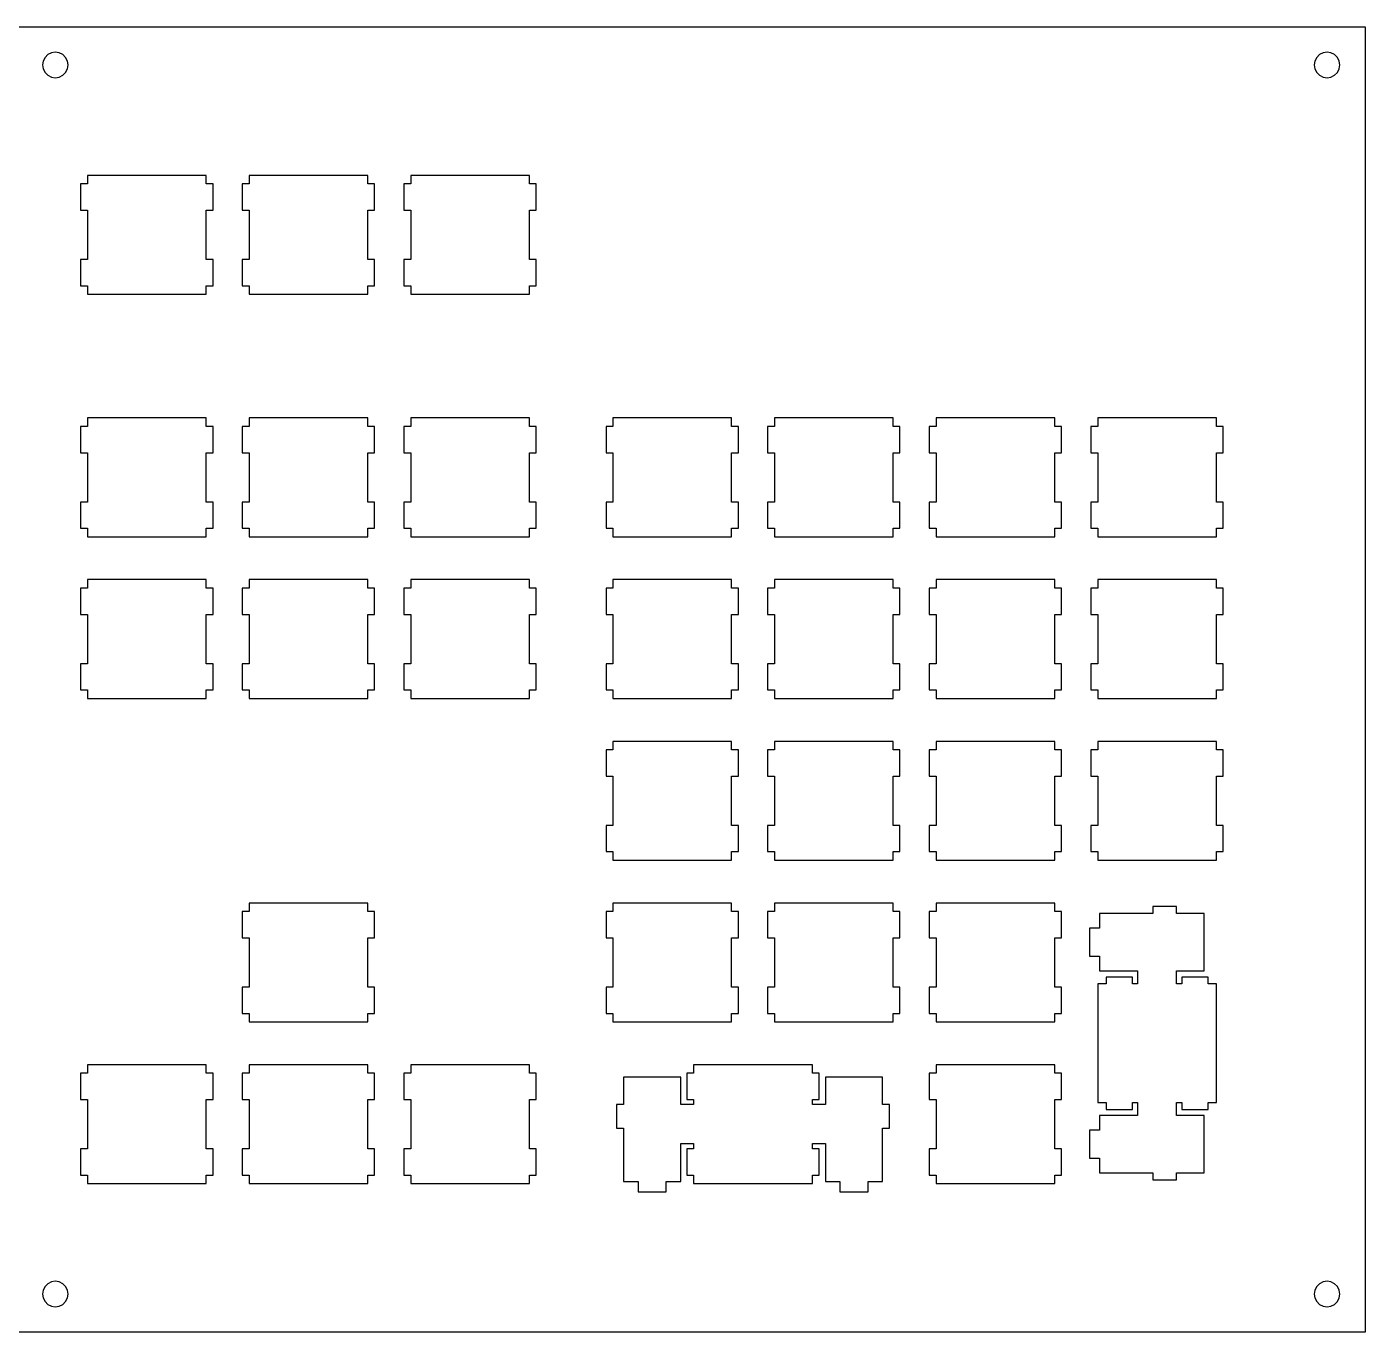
# Model space of a CAD drawing. Extents: x 0 to 459, y 0 to 154.
# Drawn here: x 301 to 458.7, y 0.1 to 153.9 of the extents above; entities that cross this region are included whole.
import ezdxf

# ---------------------------------------------------------------- set-up
doc = ezdxf.new("R2010")
doc.units = 0
doc.layers.get('0').update_dxf_attribs({"linetype": 'CONTINUOUS'})

msp = doc.modelspace()

# ---------------------------------------------------------------- linework, layer by layer
at = {"color": 0}
for p, q in [((0.09371, 153.906), (458.72, 153.906)), ((458.72, 153.906), (458.72, 0.07993)), ((302.918, 149.87), (302.843, 149.406)), ((303.131, 150.288), (302.918, 149.87)), ((303.462, 150.62), (303.131, 150.288)), ((303.881, 150.833), (303.462, 150.62)), ((304.344, 150.906), (303.881, 150.833)), ((304.808, 150.833), (304.344, 150.906)), ((305.226, 150.62), (304.808, 150.833)), ((305.558, 150.288), (305.226, 150.62)), ((305.77, 149.87), (305.558, 150.288)), ((305.843, 149.406), (305.77, 149.87)), ((452.794, 149.87), (452.72, 149.406)), ((453.005, 150.288), (452.794, 149.87)), ((453.337, 150.62), (453.005, 150.288)), ((453.757, 150.833), (453.337, 150.62)), ((454.219, 150.906), (453.757, 150.833)), ((454.681, 150.833), (454.219, 150.906)), ((455.101, 150.62), (454.681, 150.833)), ((455.433, 150.288), (455.101, 150.62)), ((455.644, 149.87), (455.433, 150.288)), ((455.718, 149.406), (455.644, 149.87)), ((302.843, 149.406), (302.918, 148.942)), ((302.918, 148.942), (303.131, 148.525)), ((303.131, 148.525), (303.462, 148.193)), ((305.226, 148.193), (305.558, 148.525)), ((305.558, 148.525), (305.77, 148.942)), ((305.77, 148.942), (305.843, 149.406)), ((452.72, 149.406), (452.794, 148.942)), ((452.794, 148.942), (453.005, 148.525)), ((453.005, 148.525), (453.337, 148.193)), ((455.101, 148.193), (455.433, 148.525)), ((455.433, 148.525), (455.644, 148.942)), ((455.644, 148.942), (455.718, 149.406)), ((303.462, 148.193), (303.881, 147.981)), ((303.881, 147.981), (304.344, 147.906)), ((304.344, 147.906), (304.808, 147.981)), ((304.808, 147.981), (305.226, 148.193)), ((453.337, 148.193), (453.757, 147.981)), ((453.757, 147.981), (454.219, 147.906)), ((454.219, 147.906), (454.681, 147.981)), ((454.681, 147.981), (455.101, 148.193)), ((308.131, 136.382), (308.131, 135.381)), ((322.13, 136.382), (308.131, 136.382)), ((322.13, 135.381), (322.13, 136.382)), ((327.181, 136.382), (327.181, 135.381)), ((341.18, 136.382), (327.181, 136.382)), ((341.18, 135.381), (341.18, 136.382)), ((346.231, 136.382), (346.231, 135.381)), ((360.232, 136.382), (346.231, 136.382)), ((360.232, 135.381), (360.232, 136.382)), ((308.131, 135.381), (307.33, 135.381)), ((307.33, 135.381), (307.33, 132.281)), ((322.931, 135.381), (322.13, 135.381)), ((322.931, 132.281), (322.931, 135.381)), ((327.181, 135.381), (326.38, 135.381)), ((326.38, 135.381), (326.38, 132.281)), ((341.981, 135.381), (341.18, 135.381)), ((341.981, 132.281), (341.981, 135.381)), ((346.231, 135.381), (345.43, 135.381)), ((345.43, 135.381), (345.43, 132.281)), ((361.029, 135.381), (360.232, 135.381)), ((361.029, 132.281), (361.029, 135.381)), ((307.33, 132.281), (308.131, 132.281)), ((308.131, 132.281), (308.131, 126.482)), ((322.13, 126.482), (322.13, 132.281)), ((322.13, 132.281), (322.931, 132.281)), ((326.38, 132.281), (327.181, 132.281)), ((327.181, 132.281), (327.181, 126.482)), ((341.18, 126.482), (341.18, 132.281)), ((341.18, 132.281), (341.981, 132.281)), ((345.43, 132.281), (346.231, 132.281)), ((346.231, 132.281), (346.231, 126.482)), ((360.232, 126.482), (360.232, 132.281)), ((360.232, 132.281), (361.029, 132.281)), ((308.131, 126.482), (307.33, 126.482)), ((307.33, 126.482), (307.33, 123.381)), ((322.931, 126.482), (322.13, 126.482)), ((322.931, 123.381), (322.931, 126.482)), ((327.181, 126.482), (326.38, 126.482)), ((326.38, 126.482), (326.38, 123.381)), ((341.981, 126.482), (341.18, 126.482)), ((341.981, 123.381), (341.981, 126.482)), ((346.231, 126.482), (345.43, 126.482)), ((345.43, 126.482), (345.43, 123.381)), ((361.029, 126.482), (360.232, 126.482)), ((361.029, 123.381), (361.029, 126.482)), ((307.33, 123.381), (308.131, 123.381)), ((308.131, 123.381), (308.131, 122.381)), ((322.13, 122.381), (322.13, 123.381)), ((322.13, 123.381), (322.931, 123.381)), ((326.38, 123.381), (327.181, 123.381)), ((327.181, 123.381), (327.181, 122.381)), ((341.18, 122.381), (341.18, 123.381)), ((341.18, 123.381), (341.981, 123.381)), ((345.43, 123.381), (346.231, 123.381)), ((346.231, 123.381), (346.231, 122.381)), ((360.232, 122.381), (360.232, 123.381)), ((360.232, 123.381), (361.029, 123.381)), ((308.131, 122.381), (322.13, 122.381)), ((327.181, 122.381), (341.18, 122.381)), ((346.231, 122.381), (360.232, 122.381)), ((308.131, 107.807), (308.131, 106.806)), ((322.13, 107.807), (308.131, 107.807)), ((322.13, 106.806), (322.13, 107.807)), ((327.181, 107.807), (327.181, 106.806)), ((341.18, 107.807), (327.181, 107.807)), ((341.18, 106.806), (341.18, 107.807)), ((346.231, 107.807), (346.231, 106.806)), ((360.232, 107.807), (346.231, 107.807)), ((360.232, 106.806), (360.232, 107.807)), ((370.043, 107.807), (370.043, 106.806)), ((384.044, 107.807), (370.043, 107.807)), ((384.044, 106.806), (384.044, 107.807)), ((389.093, 107.807), (389.093, 106.806)), ((403.094, 107.807), (389.093, 107.807)), ((403.094, 106.806), (403.094, 107.807)), ((408.143, 107.807), (408.143, 106.806)), ((422.144, 107.807), (408.143, 107.807)), ((422.144, 106.806), (422.144, 107.807)), ((427.193, 107.807), (427.193, 106.806)), ((441.194, 107.807), (427.193, 107.807)), ((441.194, 106.806), (441.194, 107.807)), ((308.131, 106.806), (307.33, 106.806)), ((307.33, 106.806), (307.33, 103.706)), ((322.931, 106.806), (322.13, 106.806)), ((322.931, 103.706), (322.931, 106.806)), ((327.181, 106.806), (326.38, 106.806)), ((326.38, 106.806), (326.38, 103.706)), ((341.981, 106.806), (341.18, 106.806)), ((341.981, 103.706), (341.981, 106.806)), ((346.231, 106.806), (345.43, 106.806)), ((345.43, 106.806), (345.43, 103.706)), ((361.029, 106.806), (360.232, 106.806)), ((361.029, 103.706), (361.029, 106.806)), ((370.043, 106.806), (369.245, 106.806)), ((369.245, 106.806), (369.245, 103.706)), ((384.842, 106.806), (384.044, 106.806)), ((384.842, 103.706), (384.842, 106.806)), ((389.093, 106.806), (388.295, 106.806)), ((388.295, 106.806), (388.295, 103.706)), ((403.892, 106.806), (403.094, 106.806)), ((403.892, 103.706), (403.892, 106.806)), ((408.143, 106.806), (407.345, 106.806)), ((407.345, 106.806), (407.345, 103.706)), ((422.942, 106.806), (422.144, 106.806)), ((422.942, 103.706), (422.942, 106.806)), ((427.193, 106.806), (426.395, 106.806)), ((426.395, 106.806), (426.395, 103.706)), ((441.992, 106.806), (441.194, 106.806)), ((441.992, 103.706), (441.992, 106.806)), ((307.33, 103.706), (308.131, 103.706)), ((308.131, 103.706), (308.131, 97.9054)), ((322.13, 97.9054), (322.13, 103.706)), ((322.13, 103.706), (322.931, 103.706)), ((326.38, 103.706), (327.181, 103.706)), ((327.181, 103.706), (327.181, 97.9054)), ((341.18, 97.9054), (341.18, 103.706)), ((341.18, 103.706), (341.981, 103.706)), ((345.43, 103.706), (346.231, 103.706)), ((346.231, 103.706), (346.231, 97.9054)), ((360.232, 97.9054), (360.232, 103.706)), ((360.232, 103.706), (361.029, 103.706)), ((369.245, 103.706), (370.043, 103.706)), ((370.043, 103.706), (370.043, 97.9054)), ((384.044, 97.9054), (384.044, 103.706)), ((384.044, 103.706), (384.842, 103.706)), ((388.295, 103.706), (389.093, 103.706)), ((389.093, 103.706), (389.093, 97.9054)), ((403.094, 97.9054), (403.094, 103.706)), ((403.094, 103.706), (403.892, 103.706)), ((407.345, 103.706), (408.143, 103.706)), ((408.143, 103.706), (408.143, 97.9054)), ((422.144, 97.9054), (422.144, 103.706)), ((422.144, 103.706), (422.942, 103.706)), ((426.395, 103.706), (427.193, 103.706)), ((427.193, 103.706), (427.193, 97.9054)), ((441.194, 97.9054), (441.194, 103.706)), ((441.194, 103.706), (441.992, 103.706)), ((308.131, 97.9054), (307.33, 97.9054)), ((307.33, 97.9054), (307.33, 94.8076)), ((322.931, 97.9054), (322.13, 97.9054)), ((322.931, 94.8076), (322.931, 97.9054)), ((327.181, 97.9054), (326.38, 97.9054)), ((326.38, 97.9054), (326.38, 94.8076)), ((341.981, 97.9054), (341.18, 97.9054)), ((341.981, 94.8076), (341.981, 97.9054)), ((346.231, 97.9054), (345.43, 97.9054)), ((345.43, 97.9054), (345.43, 94.8076)), ((361.029, 97.9054), (360.232, 97.9054)), ((361.029, 94.8076), (361.029, 97.9054)), ((370.043, 97.9054), (369.245, 97.9054)), ((369.245, 97.9054), (369.245, 94.8076)), ((384.842, 97.9054), (384.044, 97.9054)), ((384.842, 94.8076), (384.842, 97.9054)), ((389.093, 97.9054), (388.295, 97.9054)), ((388.295, 97.9054), (388.295, 94.8076)), ((403.892, 97.9054), (403.094, 97.9054)), ((403.892, 94.8076), (403.892, 97.9054)), ((408.143, 97.9054), (407.345, 97.9054)), ((407.345, 97.9054), (407.345, 94.8076)), ((422.942, 97.9054), (422.144, 97.9054)), ((422.942, 94.8076), (422.942, 97.9054)), ((427.193, 97.9054), (426.395, 97.9054)), ((426.395, 97.9054), (426.395, 94.8076)), ((441.992, 97.9054), (441.194, 97.9054)), ((441.992, 94.8076), (441.992, 97.9054)), ((307.33, 94.8076), (308.131, 94.8076)), ((308.131, 94.8076), (308.131, 93.8071)), ((322.13, 93.8071), (322.13, 94.8076)), ((322.13, 94.8076), (322.931, 94.8076)), ((326.38, 94.8076), (327.181, 94.8076)), ((327.181, 94.8076), (327.181, 93.8071)), ((341.18, 93.8071), (341.18, 94.8076)), ((341.18, 94.8076), (341.981, 94.8076)), ((345.43, 94.8076), (346.231, 94.8076)), ((346.231, 94.8076), (346.231, 93.8071)), ((360.232, 93.8071), (360.232, 94.8076)), ((360.232, 94.8076), (361.029, 94.8076)), ((369.245, 94.8076), (370.043, 94.8076)), ((370.043, 94.8076), (370.043, 93.8071)), ((384.044, 93.8071), (384.044, 94.8076)), ((384.044, 94.8076), (384.842, 94.8076)), ((388.295, 94.8076), (389.093, 94.8076)), ((389.093, 94.8076), (389.093, 93.8071)), ((403.094, 93.8071), (403.094, 94.8076)), ((403.094, 94.8076), (403.892, 94.8076)), ((407.345, 94.8076), (408.143, 94.8076)), ((408.143, 94.8076), (408.143, 93.8071)), ((422.144, 93.8071), (422.144, 94.8076)), ((422.144, 94.8076), (422.942, 94.8076)), ((426.395, 94.8076), (427.193, 94.8076)), ((427.193, 94.8076), (427.193, 93.8071)), ((441.194, 93.8071), (441.194, 94.8076)), ((441.194, 94.8076), (441.992, 94.8076)), ((308.131, 93.8071), (322.13, 93.8071)), ((327.181, 93.8071), (341.18, 93.8071)), ((346.231, 93.8071), (360.232, 93.8071)), ((370.043, 93.8071), (384.044, 93.8071)), ((389.093, 93.8071), (403.094, 93.8071)), ((408.143, 93.8071), (422.144, 93.8071)), ((427.193, 93.8071), (441.194, 93.8071)), ((308.131, 88.7568), (308.131, 87.7563)), ((322.13, 88.7568), (308.131, 88.7568)), ((322.13, 87.7563), (322.13, 88.7568)), ((327.181, 88.7568), (327.181, 87.7563)), ((341.18, 88.7568), (327.181, 88.7568)), ((341.18, 87.7563), (341.18, 88.7568)), ((346.231, 88.7568), (346.231, 87.7563)), ((360.232, 88.7568), (346.231, 88.7568)), ((360.232, 87.7563), (360.232, 88.7568)), ((370.043, 88.7568), (370.043, 87.7563)), ((384.044, 88.7568), (370.043, 88.7568)), ((384.044, 87.7563), (384.044, 88.7568)), ((389.093, 88.7568), (389.093, 87.7563)), ((403.094, 88.7568), (389.093, 88.7568)), ((403.094, 87.7563), (403.094, 88.7568)), ((408.143, 88.7568), (408.143, 87.7563)), ((422.144, 88.7568), (408.143, 88.7568)), ((422.144, 87.7563), (422.144, 88.7568)), ((427.193, 88.7568), (427.193, 87.7563)), ((441.194, 88.7568), (427.193, 88.7568)), ((441.194, 87.7563), (441.194, 88.7568)), ((308.131, 87.7563), (307.33, 87.7563)), ((307.33, 87.7563), (307.33, 84.6557)), ((322.931, 87.7563), (322.13, 87.7563)), ((322.931, 84.6557), (322.931, 87.7563)), ((327.181, 87.7563), (326.38, 87.7563)), ((326.38, 87.7563), (326.38, 84.6557)), ((341.981, 87.7563), (341.18, 87.7563)), ((341.981, 84.6557), (341.981, 87.7563)), ((346.231, 87.7563), (345.43, 87.7563)), ((345.43, 87.7563), (345.43, 84.6557)), ((361.029, 87.7563), (360.232, 87.7563)), ((361.029, 84.6557), (361.029, 87.7563)), ((370.043, 87.7563), (369.245, 87.7563)), ((369.245, 87.7563), (369.245, 84.6557)), ((384.842, 87.7563), (384.044, 87.7563)), ((384.842, 84.6557), (384.842, 87.7563)), ((389.093, 87.7563), (388.295, 87.7563)), ((388.295, 87.7563), (388.295, 84.6557)), ((403.892, 87.7563), (403.094, 87.7563)), ((403.892, 84.6557), (403.892, 87.7563)), ((408.143, 87.7563), (407.345, 87.7563)), ((407.345, 87.7563), (407.345, 84.6557)), ((422.942, 87.7563), (422.144, 87.7563)), ((422.942, 84.6557), (422.942, 87.7563)), ((427.193, 87.7563), (426.395, 87.7563)), ((426.395, 87.7563), (426.395, 84.6557)), ((441.992, 87.7563), (441.194, 87.7563)), ((441.992, 84.6557), (441.992, 87.7563)), ((307.33, 84.6557), (308.131, 84.6557)), ((308.131, 84.6557), (308.131, 78.8554)), ((322.13, 78.8554), (322.13, 84.6557)), ((322.13, 84.6557), (322.931, 84.6557)), ((326.38, 84.6557), (327.181, 84.6557)), ((327.181, 84.6557), (327.181, 78.8554)), ((341.18, 78.8554), (341.18, 84.6557)), ((341.18, 84.6557), (341.981, 84.6557)), ((345.43, 84.6557), (346.231, 84.6557)), ((346.231, 84.6557), (346.231, 78.8554)), ((360.232, 78.8554), (360.232, 84.6557)), ((360.232, 84.6557), (361.029, 84.6557)), ((369.245, 84.6557), (370.043, 84.6557)), ((370.043, 84.6557), (370.043, 78.8554)), ((384.044, 78.8554), (384.044, 84.6557)), ((384.044, 84.6557), (384.842, 84.6557)), ((388.295, 84.6557), (389.093, 84.6557)), ((389.093, 84.6557), (389.093, 78.8554)), ((403.094, 78.8554), (403.094, 84.6557)), ((403.094, 84.6557), (403.892, 84.6557)), ((407.345, 84.6557), (408.143, 84.6557)), ((408.143, 84.6557), (408.143, 78.8554)), ((422.144, 78.8554), (422.144, 84.6557)), ((422.144, 84.6557), (422.942, 84.6557)), ((426.395, 84.6557), (427.193, 84.6557)), ((427.193, 84.6557), (427.193, 78.8554)), ((441.194, 78.8554), (441.194, 84.6557)), ((441.194, 84.6557), (441.992, 84.6557)), ((308.131, 78.8554), (307.33, 78.8554)), ((307.33, 78.8554), (307.33, 75.7562)), ((322.931, 78.8554), (322.13, 78.8554)), ((322.931, 75.7562), (322.931, 78.8554)), ((327.181, 78.8554), (326.38, 78.8554)), ((326.38, 78.8554), (326.38, 75.7562)), ((341.981, 78.8554), (341.18, 78.8554)), ((341.981, 75.7562), (341.981, 78.8554)), ((346.231, 78.8554), (345.43, 78.8554)), ((345.43, 78.8554), (345.43, 75.7562)), ((361.029, 78.8554), (360.232, 78.8554)), ((361.029, 75.7562), (361.029, 78.8554)), ((370.043, 78.8554), (369.245, 78.8554)), ((369.245, 78.8554), (369.245, 75.7562)), ((384.842, 78.8554), (384.044, 78.8554)), ((384.842, 75.7562), (384.842, 78.8554)), ((389.093, 78.8554), (388.295, 78.8554)), ((388.295, 78.8554), (388.295, 75.7562)), ((403.892, 78.8554), (403.094, 78.8554)), ((403.892, 75.7562), (403.892, 78.8554)), ((408.143, 78.8554), (407.345, 78.8554)), ((407.345, 78.8554), (407.345, 75.7562)), ((422.942, 78.8554), (422.144, 78.8554)), ((422.942, 75.7562), (422.942, 78.8554)), ((427.193, 78.8554), (426.395, 78.8554)), ((426.395, 78.8554), (426.395, 75.7562)), ((441.992, 78.8554), (441.194, 78.8554)), ((441.992, 75.7562), (441.992, 78.8554)), ((307.33, 75.7562), (308.131, 75.7562)), ((308.131, 75.7562), (308.131, 74.7557)), ((322.13, 74.7557), (322.13, 75.7562)), ((322.13, 75.7562), (322.931, 75.7562)), ((326.38, 75.7562), (327.181, 75.7562)), ((327.181, 75.7562), (327.181, 74.7557)), ((341.18, 74.7557), (341.18, 75.7562)), ((341.18, 75.7562), (341.981, 75.7562)), ((345.43, 75.7562), (346.231, 75.7562)), ((346.231, 75.7562), (346.231, 74.7557)), ((360.232, 74.7557), (360.232, 75.7562)), ((360.232, 75.7562), (361.029, 75.7562)), ((369.245, 75.7562), (370.043, 75.7562)), ((370.043, 75.7562), (370.043, 74.7557)), ((384.044, 74.7557), (384.044, 75.7562)), ((384.044, 75.7562), (384.842, 75.7562)), ((388.295, 75.7562), (389.093, 75.7562)), ((389.093, 75.7562), (389.093, 74.7557)), ((403.094, 74.7557), (403.094, 75.7562)), ((403.094, 75.7562), (403.892, 75.7562)), ((407.345, 75.7562), (408.143, 75.7562)), ((408.143, 75.7562), (408.143, 74.7557)), ((422.144, 74.7557), (422.144, 75.7562)), ((422.144, 75.7562), (422.942, 75.7562)), ((426.395, 75.7562), (427.193, 75.7562)), ((427.193, 75.7562), (427.193, 74.7557)), ((441.194, 74.7557), (441.194, 75.7562)), ((441.194, 75.7562), (441.992, 75.7562)), ((308.131, 74.7557), (322.13, 74.7557)), ((327.181, 74.7557), (341.18, 74.7557)), ((346.231, 74.7557), (360.232, 74.7557)), ((370.043, 74.7557), (384.044, 74.7557)), ((389.093, 74.7557), (403.094, 74.7557)), ((408.143, 74.7557), (422.144, 74.7557)), ((427.193, 74.7557), (441.194, 74.7557)), ((370.043, 69.7068), (370.043, 68.7063)), ((384.044, 69.7068), (370.043, 69.7068)), ((384.044, 68.7063), (384.044, 69.7068)), ((389.093, 69.7068), (389.093, 68.7063)), ((403.094, 69.7068), (389.093, 69.7068)), ((403.094, 68.7063), (403.094, 69.7068)), ((408.143, 69.7068), (408.143, 68.7063)), ((422.144, 69.7068), (408.143, 69.7068)), ((422.144, 68.7063), (422.144, 69.7068)), ((427.193, 69.7068), (427.193, 68.7063)), ((441.194, 69.7068), (427.193, 69.7068)), ((441.194, 68.7063), (441.194, 69.7068)), ((370.043, 68.7063), (369.245, 68.7063)), ((369.245, 68.7063), (369.245, 65.6057)), ((384.842, 68.7063), (384.044, 68.7063)), ((384.842, 65.6057), (384.842, 68.7063)), ((389.093, 68.7063), (388.295, 68.7063)), ((388.295, 68.7063), (388.295, 65.6057)), ((403.892, 68.7063), (403.094, 68.7063)), ((403.892, 65.6057), (403.892, 68.7063)), ((408.143, 68.7063), (407.345, 68.7063)), ((407.345, 68.7063), (407.345, 65.6057)), ((422.942, 68.7063), (422.144, 68.7063)), ((422.942, 65.6057), (422.942, 68.7063)), ((427.193, 68.7063), (426.395, 68.7063)), ((426.395, 68.7063), (426.395, 65.6057)), ((441.992, 68.7063), (441.194, 68.7063)), ((441.992, 65.6057), (441.992, 68.7063)), ((369.245, 65.6057), (370.043, 65.6057)), ((370.043, 65.6057), (370.043, 59.8054)), ((384.044, 59.8054), (384.044, 65.6057)), ((384.044, 65.6057), (384.842, 65.6057)), ((388.295, 65.6057), (389.093, 65.6057)), ((389.093, 65.6057), (389.093, 59.8054)), ((403.094, 59.8054), (403.094, 65.6057)), ((403.094, 65.6057), (403.892, 65.6057)), ((407.345, 65.6057), (408.143, 65.6057)), ((408.143, 65.6057), (408.143, 59.8054)), ((422.144, 59.8054), (422.144, 65.6057)), ((422.144, 65.6057), (422.942, 65.6057)), ((426.395, 65.6057), (427.193, 65.6057)), ((427.193, 65.6057), (427.193, 59.8054)), ((441.194, 59.8054), (441.194, 65.6057)), ((441.194, 65.6057), (441.992, 65.6057)), ((370.043, 59.8054), (369.245, 59.8054)), ((369.245, 59.8054), (369.245, 56.7062)), ((384.842, 59.8054), (384.044, 59.8054)), ((384.842, 56.7062), (384.842, 59.8054)), ((389.093, 59.8054), (388.295, 59.8054)), ((388.295, 59.8054), (388.295, 56.7062)), ((403.892, 59.8054), (403.094, 59.8054)), ((403.892, 56.7062), (403.892, 59.8054)), ((408.143, 59.8054), (407.345, 59.8054)), ((407.345, 59.8054), (407.345, 56.7062)), ((422.942, 59.8054), (422.144, 59.8054)), ((422.942, 56.7062), (422.942, 59.8054)), ((427.193, 59.8054), (426.395, 59.8054)), ((426.395, 59.8054), (426.395, 56.7062)), ((441.992, 59.8054), (441.194, 59.8054)), ((441.992, 56.7062), (441.992, 59.8054)), ((369.245, 56.7062), (370.043, 56.7062)), ((370.043, 56.7062), (370.043, 55.7057)), ((370.043, 55.7057), (384.044, 55.7057)), ((384.044, 55.7057), (384.044, 56.7062)), ((384.044, 56.7062), (384.842, 56.7062)), ((388.295, 56.7062), (389.093, 56.7062)), ((389.093, 56.7062), (389.093, 55.7057)), ((389.093, 55.7057), (403.094, 55.7057)), ((403.094, 55.7057), (403.094, 56.7062)), ((403.094, 56.7062), (403.892, 56.7062)), ((407.345, 56.7062), (408.143, 56.7062)), ((408.143, 56.7062), (408.143, 55.7057)), ((408.143, 55.7057), (422.144, 55.7057)), ((422.144, 55.7057), (422.144, 56.7062)), ((422.144, 56.7062), (422.942, 56.7062)), ((426.395, 56.7062), (427.193, 56.7062)), ((427.193, 56.7062), (427.193, 55.7057)), ((427.193, 55.7057), (441.194, 55.7057)), ((441.194, 55.7057), (441.194, 56.7062)), ((441.194, 56.7062), (441.992, 56.7062)), ((327.181, 50.6568), (327.181, 49.6563)), ((341.18, 50.6568), (327.181, 50.6568)), ((341.18, 49.6563), (341.18, 50.6568)), ((370.043, 50.6568), (370.043, 49.6563)), ((384.044, 50.6568), (370.043, 50.6568)), ((384.044, 49.6563), (384.044, 50.6568)), ((389.093, 50.6568), (389.093, 49.6563)), ((403.094, 50.6568), (389.093, 50.6568)), ((403.094, 49.6563), (403.094, 50.6568)), ((408.143, 50.6568), (408.143, 49.6563)), ((422.144, 50.6568), (408.143, 50.6568)), ((422.144, 49.6563), (422.144, 50.6568)), ((327.181, 49.6563), (326.38, 49.6563)), ((326.38, 49.6563), (326.38, 46.5557)), ((341.981, 49.6563), (341.18, 49.6563)), ((341.981, 46.5557), (341.981, 49.6563)), ((370.043, 49.6563), (369.245, 49.6563)), ((369.245, 49.6563), (369.245, 46.5557)), ((384.842, 49.6563), (384.044, 49.6563)), ((384.842, 46.5557), (384.842, 49.6563)), ((389.093, 49.6563), (388.295, 49.6563)), ((388.295, 49.6563), (388.295, 46.5557)), ((403.892, 49.6563), (403.094, 49.6563)), ((403.892, 46.5557), (403.892, 49.6563)), ((408.143, 49.6563), (407.345, 49.6563)), ((407.345, 49.6563), (407.345, 46.5557)), ((422.942, 49.6563), (422.144, 49.6563)), ((422.942, 46.5557), (422.942, 49.6563)), ((433.694, 49.4069), (427.422, 49.4069)), ((427.422, 49.4069), (427.422, 47.6814)), ((433.694, 50.231), (433.694, 49.4069)), ((436.492, 50.231), (433.694, 50.231)), ((436.492, 49.4069), (436.492, 50.231)), ((439.723, 49.4069), (436.492, 49.4069)), ((439.723, 42.6558), (439.723, 49.4069)), ((427.422, 47.6814), (426.223, 47.6814)), ((426.223, 47.6814), (426.223, 44.3812)), ((326.38, 46.5557), (327.181, 46.5557)), ((327.181, 46.5557), (327.181, 40.7554)), ((341.18, 40.7554), (341.18, 46.5557)), ((341.18, 46.5557), (341.981, 46.5557)), ((369.245, 46.5557), (370.043, 46.5557)), ((370.043, 46.5557), (370.043, 40.7554)), ((384.044, 40.7554), (384.044, 46.5557)), ((384.044, 46.5557), (384.842, 46.5557)), ((388.295, 46.5557), (389.093, 46.5557)), ((389.093, 46.5557), (389.093, 40.7554)), ((403.094, 40.7554), (403.094, 46.5557)), ((403.094, 46.5557), (403.892, 46.5557)), ((407.345, 46.5557), (408.143, 46.5557)), ((408.143, 46.5557), (408.143, 40.7554)), ((422.144, 40.7554), (422.144, 46.5557)), ((422.144, 46.5557), (422.942, 46.5557)), ((426.223, 44.3812), (427.422, 44.3812)), ((427.422, 44.3812), (427.422, 42.6558)), ((427.422, 42.6558), (431.895, 42.6558)), ((431.895, 42.6558), (431.895, 41.1318)), ((436.492, 41.1318), (436.492, 42.6558)), ((436.492, 42.6558), (439.723, 42.6558)), ((428.195, 41.1318), (427.193, 41.1318)), ((427.193, 41.1318), (427.193, 27.1308)), ((431.296, 41.9308), (428.195, 41.9308)), ((428.195, 41.9308), (428.195, 41.1318)), ((431.296, 41.1318), (431.296, 41.9308)), ((431.895, 41.1318), (431.296, 41.1318)), ((437.095, 41.1318), (436.492, 41.1318)), ((440.193, 41.9308), (437.095, 41.9308)), ((437.095, 41.9308), (437.095, 41.1318)), ((440.193, 41.1318), (440.193, 41.9308)), ((441.194, 41.1318), (440.193, 41.1318)), ((441.194, 27.1308), (441.194, 41.1318)), ((327.181, 40.7554), (326.38, 40.7554)), ((326.38, 40.7554), (326.38, 37.6562)), ((341.981, 40.7554), (341.18, 40.7554)), ((341.981, 37.6562), (341.981, 40.7554)), ((370.043, 40.7554), (369.245, 40.7554)), ((369.245, 40.7554), (369.245, 37.6562)), ((384.842, 40.7554), (384.044, 40.7554)), ((384.842, 37.6562), (384.842, 40.7554)), ((389.093, 40.7554), (388.295, 40.7554)), ((388.295, 40.7554), (388.295, 37.6562)), ((403.892, 40.7554), (403.094, 40.7554)), ((403.892, 37.6562), (403.892, 40.7554)), ((408.143, 40.7554), (407.345, 40.7554)), ((407.345, 40.7554), (407.345, 37.6562)), ((422.942, 40.7554), (422.144, 40.7554)), ((422.942, 37.6562), (422.942, 40.7554)), ((326.38, 37.6562), (327.181, 37.6562)), ((327.181, 37.6562), (327.181, 36.6557)), ((327.181, 36.6557), (341.18, 36.6557)), ((341.18, 36.6557), (341.18, 37.6562)), ((341.18, 37.6562), (341.981, 37.6562)), ((369.245, 37.6562), (370.043, 37.6562)), ((370.043, 37.6562), (370.043, 36.6557)), ((370.043, 36.6557), (384.044, 36.6557)), ((384.044, 36.6557), (384.044, 37.6562)), ((384.044, 37.6562), (384.842, 37.6562)), ((388.295, 37.6562), (389.093, 37.6562)), ((389.093, 37.6562), (389.093, 36.6557)), ((389.093, 36.6557), (403.094, 36.6557)), ((403.094, 36.6557), (403.094, 37.6562)), ((403.094, 37.6562), (403.892, 37.6562)), ((407.345, 37.6562), (408.143, 37.6562)), ((408.143, 37.6562), (408.143, 36.6557)), ((408.143, 36.6557), (422.144, 36.6557)), ((422.144, 36.6557), (422.144, 37.6562)), ((422.144, 37.6562), (422.942, 37.6562)), ((308.131, 31.6067), (308.131, 30.6062)), ((322.13, 31.6067), (308.131, 31.6067)), ((322.13, 30.6062), (322.13, 31.6067)), ((327.181, 31.6067), (327.181, 30.6062)), ((341.18, 31.6067), (327.181, 31.6067)), ((341.18, 30.6062), (341.18, 31.6067)), ((346.231, 31.6067), (346.231, 30.6062)), ((360.232, 31.6067), (346.231, 31.6067)), ((360.232, 30.6062), (360.232, 31.6067)), ((379.568, 31.6067), (379.568, 30.6062)), ((393.569, 31.6067), (379.568, 31.6067)), ((393.569, 30.6062), (393.569, 31.6067)), ((408.143, 31.6067), (408.143, 30.6062)), ((422.144, 31.6067), (408.143, 31.6067)), ((422.144, 30.6062), (422.144, 31.6067)), ((308.131, 30.6062), (307.33, 30.6062)), ((307.33, 30.6062), (307.33, 27.5057)), ((322.931, 30.6062), (322.13, 30.6062)), ((322.931, 27.5057), (322.931, 30.6062)), ((327.181, 30.6062), (326.38, 30.6062)), ((326.38, 30.6062), (326.38, 27.5057)), ((341.981, 30.6062), (341.18, 30.6062)), ((341.981, 27.5057), (341.981, 30.6062)), ((346.231, 30.6062), (345.43, 30.6062)), ((345.43, 30.6062), (345.43, 27.5057)), ((361.029, 30.6062), (360.232, 30.6062)), ((361.029, 27.5057), (361.029, 30.6062)), ((378.044, 30.1363), (371.292, 30.1363)), ((371.292, 30.1363), (371.292, 26.9062)), ((378.044, 26.9062), (378.044, 30.1363)), ((379.568, 30.6062), (378.77, 30.6062)), ((378.77, 30.6062), (378.77, 27.5057)), ((394.367, 30.6062), (393.569, 30.6062)), ((394.367, 27.5057), (394.367, 30.6062)), ((401.846, 30.1363), (395.093, 30.1363)), ((395.093, 30.1363), (395.093, 26.9062)), ((401.846, 26.9062), (401.846, 30.1363)), ((408.143, 30.6062), (407.345, 30.6062)), ((407.345, 30.6062), (407.345, 27.5057)), ((422.942, 30.6062), (422.144, 30.6062)), ((422.942, 27.5057), (422.942, 30.6062)), ((307.33, 27.5057), (308.131, 27.5057)), ((308.131, 27.5057), (308.131, 21.7055)), ((322.13, 21.7055), (322.13, 27.5057)), ((322.13, 27.5057), (322.931, 27.5057)), ((326.38, 27.5057), (327.181, 27.5057)), ((327.181, 27.5057), (327.181, 21.7055)), ((341.18, 21.7055), (341.18, 27.5057)), ((341.18, 27.5057), (341.981, 27.5057)), ((345.43, 27.5057), (346.231, 27.5057)), ((346.231, 27.5057), (346.231, 21.7055)), ((360.232, 21.7055), (360.232, 27.5057)), ((360.232, 27.5057), (361.029, 27.5057)), ((371.292, 26.9062), (370.47, 26.9062)), ((370.47, 26.9062), (370.47, 24.106)), ((379.568, 26.9062), (378.044, 26.9062)), ((378.77, 27.5057), (379.568, 27.5057)), ((379.568, 27.5057), (379.568, 26.9062)), ((393.569, 26.9062), (393.569, 27.5057)), ((393.569, 27.5057), (394.367, 27.5057)), ((395.093, 26.9062), (393.569, 26.9062)), ((402.668, 26.9062), (401.846, 26.9062)), ((402.668, 24.106), (402.668, 26.9062)), ((407.345, 27.5057), (408.143, 27.5057)), ((408.143, 27.5057), (408.143, 21.7055)), ((422.144, 21.7055), (422.144, 27.5057)), ((422.144, 27.5057), (422.942, 27.5057)), ((427.193, 27.1308), (428.195, 27.1308)), ((428.195, 27.1308), (428.195, 26.3315)), ((431.296, 26.3315), (431.296, 27.1308)), ((431.296, 27.1308), (431.895, 27.1308)), ((431.895, 27.1308), (431.895, 25.6067)), ((436.492, 25.6067), (436.492, 27.1308)), ((436.492, 27.1308), (437.095, 27.1308)), ((437.095, 27.1308), (437.095, 26.3315)), ((440.193, 26.3315), (440.193, 27.1308)), ((440.193, 27.1308), (441.194, 27.1308)), ((431.895, 25.6067), (427.422, 25.6067)), ((427.422, 25.6067), (427.422, 23.8814)), ((428.195, 26.3315), (431.296, 26.3315)), ((439.723, 25.6067), (436.492, 25.6067)), ((437.095, 26.3315), (440.193, 26.3315)), ((439.723, 18.8557), (439.723, 25.6067)), ((370.47, 24.106), (371.292, 24.106)), ((371.292, 24.106), (371.292, 17.836)), ((401.846, 17.836), (401.846, 24.106)), ((401.846, 24.106), (402.668, 24.106)), ((427.422, 23.8814), (426.223, 23.8814)), ((426.223, 23.8814), (426.223, 20.581)), ((378.044, 17.836), (378.044, 22.3063)), ((378.044, 22.3063), (379.568, 22.3063)), ((379.568, 22.3063), (379.568, 21.7055)), ((393.569, 21.7055), (393.569, 22.3063)), ((393.569, 22.3063), (395.093, 22.3063)), ((395.093, 22.3063), (395.093, 17.836)), ((308.131, 21.7055), (307.33, 21.7055)), ((307.33, 21.7055), (307.33, 18.6063)), ((322.931, 21.7055), (322.13, 21.7055)), ((322.931, 18.6063), (322.931, 21.7055)), ((327.181, 21.7055), (326.38, 21.7055)), ((326.38, 21.7055), (326.38, 18.6063)), ((341.981, 21.7055), (341.18, 21.7055)), ((341.981, 18.6063), (341.981, 21.7055)), ((346.231, 21.7055), (345.43, 21.7055)), ((345.43, 21.7055), (345.43, 18.6063)), ((361.029, 21.7055), (360.232, 21.7055)), ((361.029, 18.6063), (361.029, 21.7055)), ((379.568, 21.7055), (378.77, 21.7055)), ((378.77, 21.7055), (378.77, 18.6063)), ((394.367, 21.7055), (393.569, 21.7055)), ((394.367, 18.6063), (394.367, 21.7055)), ((408.143, 21.7055), (407.345, 21.7055)), ((407.345, 21.7055), (407.345, 18.6063)), ((422.942, 21.7055), (422.144, 21.7055)), ((422.942, 18.6063), (422.942, 21.7055)), ((426.223, 20.581), (427.422, 20.581)), ((427.422, 20.581), (427.422, 18.8557)), ((307.33, 18.6063), (308.131, 18.6063)), ((308.131, 18.6063), (308.131, 17.6058)), ((308.131, 17.6058), (322.13, 17.6058)), ((322.13, 17.6058), (322.13, 18.6063)), ((322.13, 18.6063), (322.931, 18.6063)), ((326.38, 18.6063), (327.181, 18.6063)), ((327.181, 18.6063), (327.181, 17.6058)), ((327.181, 17.6058), (341.18, 17.6058)), ((341.18, 17.6058), (341.18, 18.6063)), ((341.18, 18.6063), (341.981, 18.6063)), ((345.43, 18.6063), (346.231, 18.6063)), ((346.231, 18.6063), (346.231, 17.6058)), ((346.231, 17.6058), (360.232, 17.6058)), ((360.232, 17.6058), (360.232, 18.6063)), ((360.232, 18.6063), (361.029, 18.6063)), ((371.292, 17.836), (373.02, 17.836)), ((373.02, 17.836), (373.02, 16.6357)), ((376.319, 16.6357), (376.319, 17.836)), ((376.319, 17.836), (378.044, 17.836)), ((378.77, 18.6063), (379.568, 18.6063)), ((379.568, 18.6063), (379.568, 17.6058)), ((379.568, 17.6058), (393.569, 17.6058)), ((393.569, 17.6058), (393.569, 18.6063)), ((393.569, 18.6063), (394.367, 18.6063)), ((395.093, 17.836), (396.819, 17.836)), ((396.819, 17.836), (396.819, 16.6357)), ((400.121, 16.6357), (400.121, 17.836)), ((400.121, 17.836), (401.846, 17.836)), ((407.345, 18.6063), (408.143, 18.6063)), ((408.143, 18.6063), (408.143, 17.6058)), ((408.143, 17.6058), (422.144, 17.6058)), ((422.144, 17.6058), (422.144, 18.6063)), ((422.144, 18.6063), (422.942, 18.6063)), ((427.422, 18.8557), (433.694, 18.8557)), ((433.694, 18.8557), (433.694, 18.0316)), ((433.694, 18.0316), (436.492, 18.0316)), ((436.492, 18.0316), (436.492, 18.8557)), ((436.492, 18.8557), (439.723, 18.8557)), ((373.02, 16.6357), (376.319, 16.6357)), ((396.819, 16.6357), (400.121, 16.6357)), ((302.918, 5.04363), (302.843, 4.58061)), ((303.131, 5.46255), (302.918, 5.04363)), ((303.462, 5.79466), (303.131, 5.46255)), ((303.881, 6.00685), (303.462, 5.79466)), ((304.344, 6.07991), (303.881, 6.00685)), ((304.808, 6.00685), (304.344, 6.07991)), ((305.226, 5.79466), (304.808, 6.00685)), ((305.558, 5.46255), (305.226, 5.79466)), ((305.77, 5.04363), (305.558, 5.46255)), ((305.843, 4.58061), (305.77, 5.04363)), ((452.794, 5.04363), (452.72, 4.58061)), ((453.005, 5.46255), (452.794, 5.04363)), ((453.337, 5.79466), (453.005, 5.46255)), ((453.757, 6.00685), (453.337, 5.79466)), ((454.219, 6.07991), (453.757, 6.00685)), ((454.681, 6.00685), (454.219, 6.07991)), ((455.101, 5.79466), (454.681, 6.00685)), ((455.433, 5.46255), (455.101, 5.79466)), ((455.644, 5.04363), (455.433, 5.46255)), ((455.718, 4.58061), (455.644, 5.04363)), ((302.843, 4.58061), (302.918, 4.11759)), ((302.918, 4.11759), (303.131, 3.69866)), ((303.131, 3.69866), (303.462, 3.36655)), ((303.462, 3.36655), (303.881, 3.15433)), ((304.808, 3.15433), (305.226, 3.36655)), ((305.226, 3.36655), (305.558, 3.69866)), ((305.558, 3.69866), (305.77, 4.11759)), ((305.77, 4.11759), (305.843, 4.58061)), ((452.72, 4.58061), (452.794, 4.11759)), ((452.794, 4.11759), (453.005, 3.69866)), ((453.005, 3.69866), (453.337, 3.36655)), ((453.337, 3.36655), (453.757, 3.15433)), ((454.681, 3.15433), (455.101, 3.36655)), ((455.101, 3.36655), (455.433, 3.69866)), ((455.433, 3.69866), (455.644, 4.11759)), ((455.644, 4.11759), (455.718, 4.58061)), ((303.881, 3.15433), (304.344, 3.07992)), ((304.344, 3.07992), (304.808, 3.15433)), ((453.757, 3.15433), (454.219, 3.07992)), ((454.219, 3.07992), (454.681, 3.15433)), ((458.72, 0.07993), (0.09371, 0.07993))]:
    msp.add_line(p, q, dxfattribs=at)

doc.saveas('drawing.dxf')
